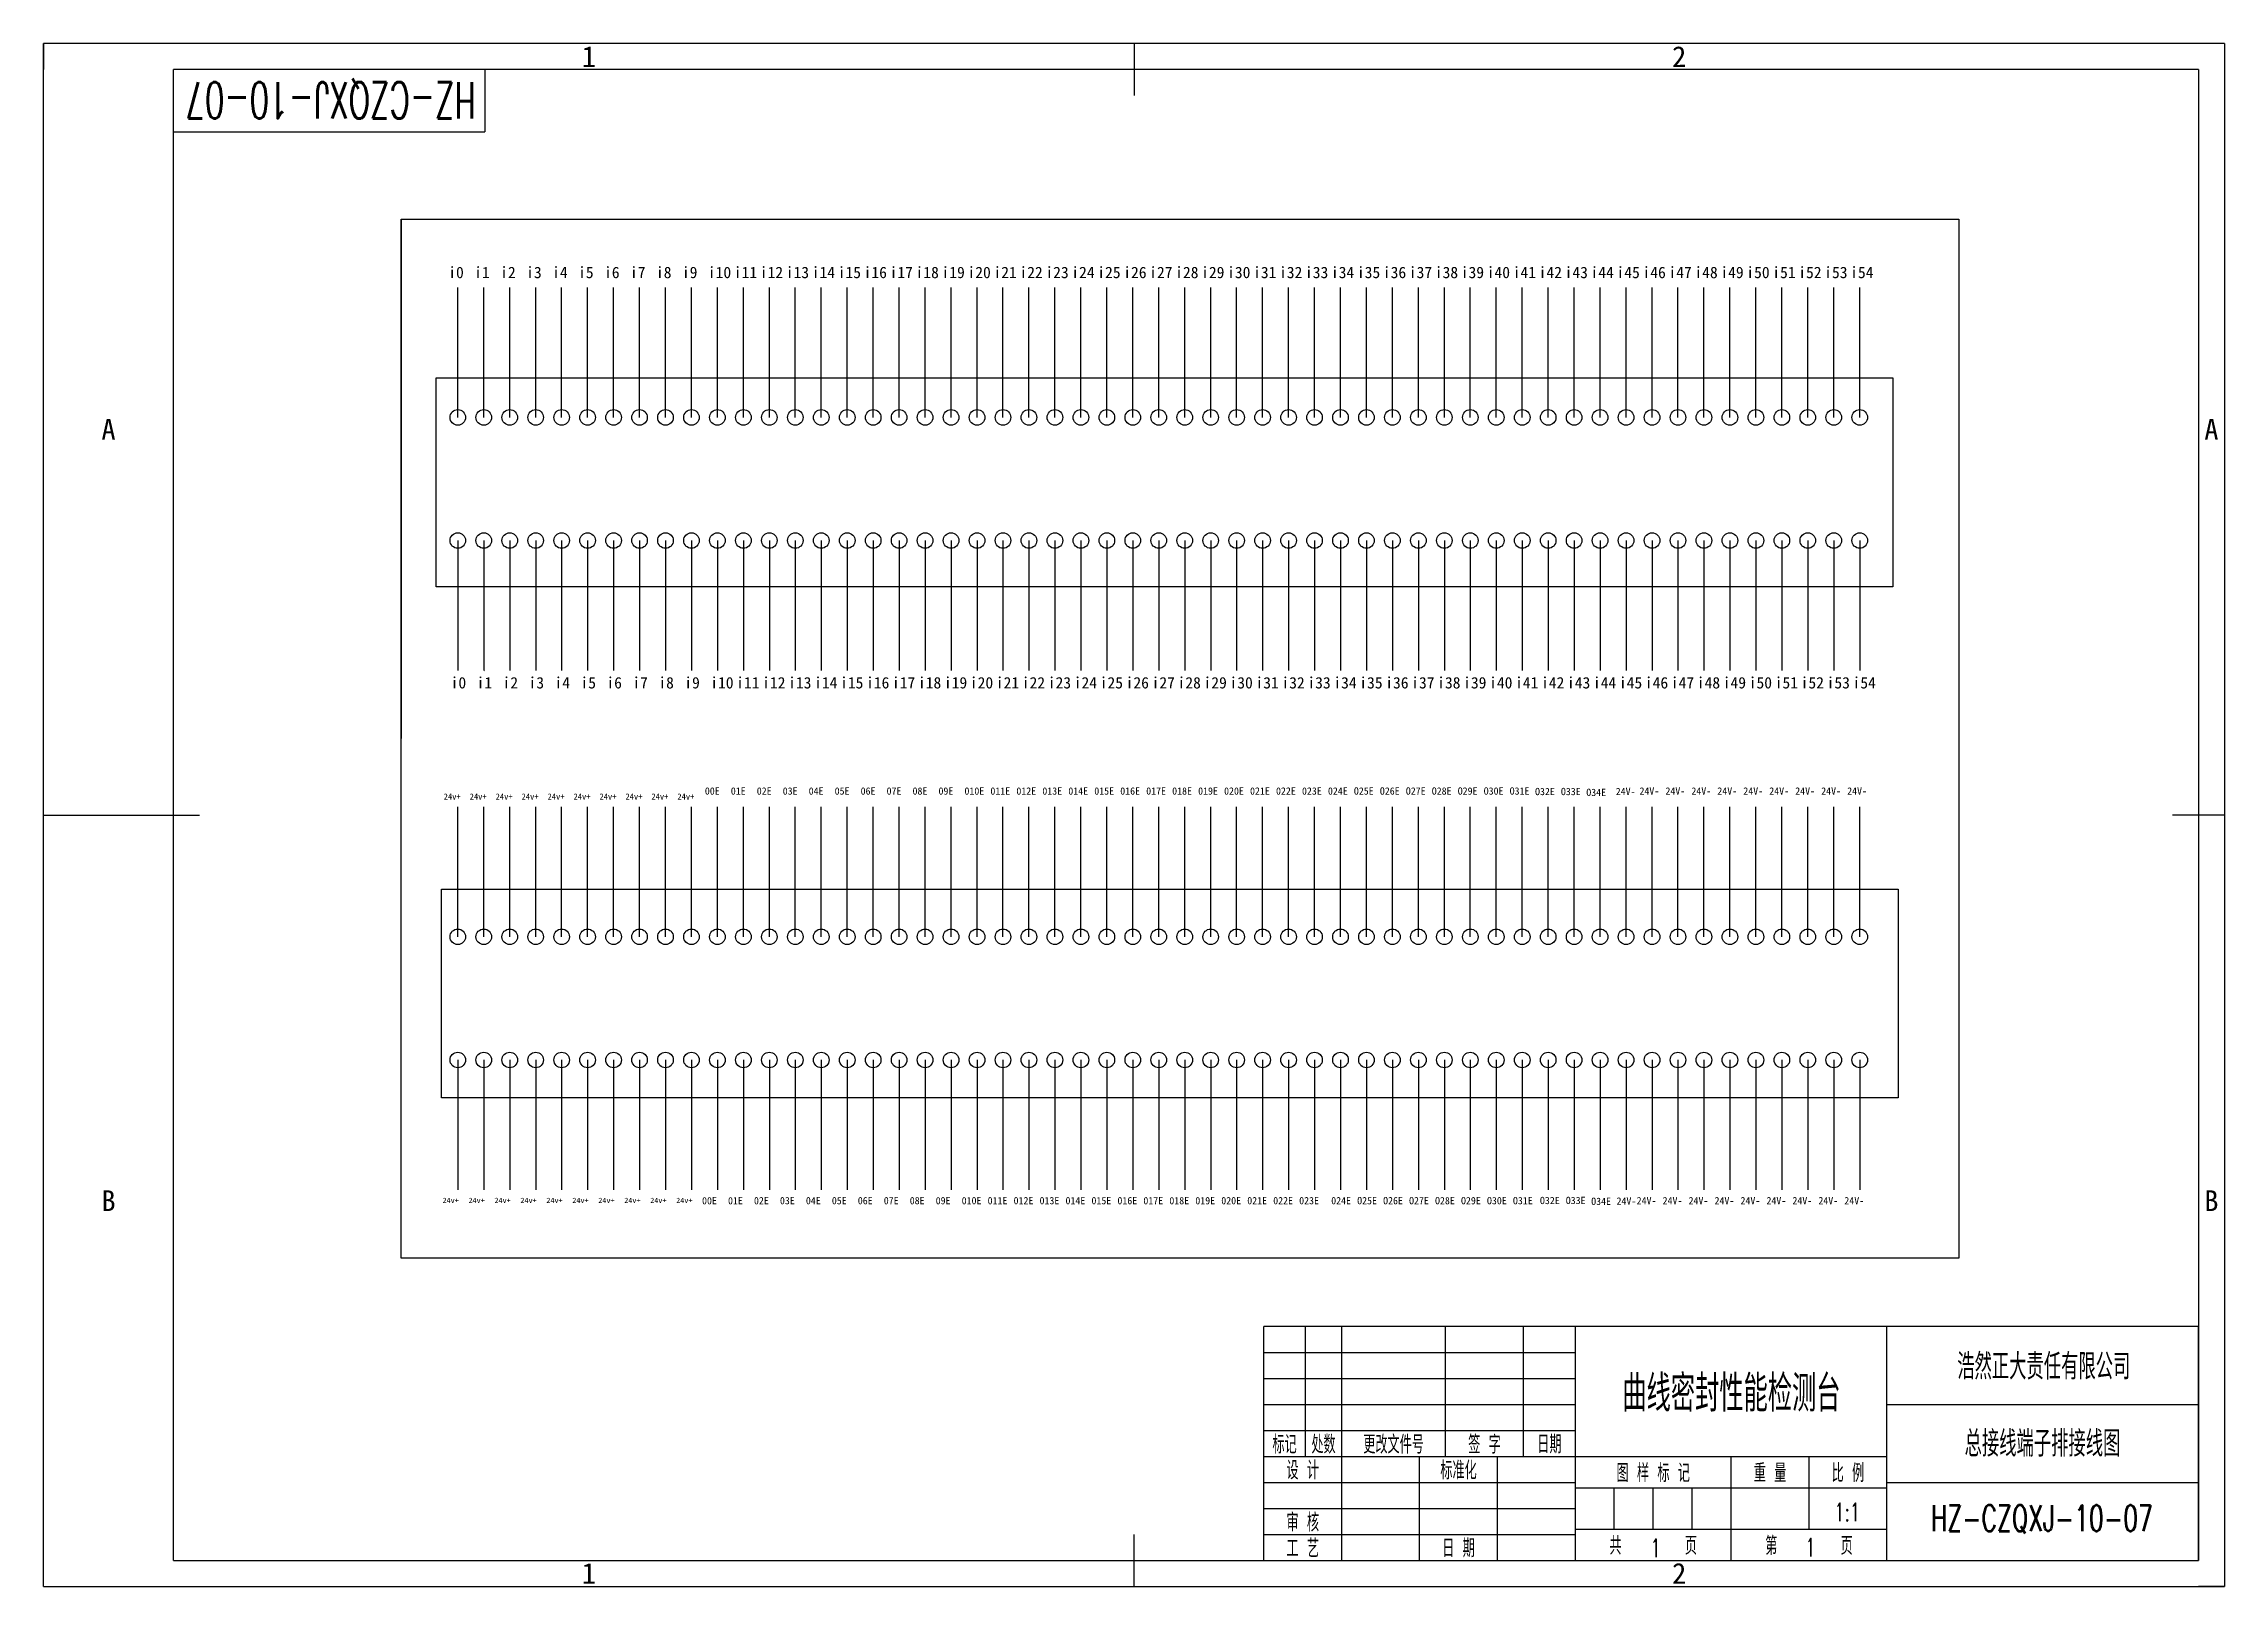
# Model space of a CAD drawing. Header units: millimetres. Extents: x -25 to 395, y -5 to 292.
import ezdxf
from ezdxf.enums import TextEntityAlignment as Align

# ---------------------------------------------------------------- set-up
doc = ezdxf.new("R2010")
doc.units = ezdxf.units.MM
doc.header["$LTSCALE"] = 10
for name, color, linetype in [('1轮廓实线层', 7, 'Continuous'), ('2细线层', 4, 'Continuous'), ('6文字层', 3, 'Continuous'), ('图框层', 7, 'Continuous')]:
    doc.layers.add(name, color=color, linetype=linetype)
doc.styles.add('PC_TEXTSTYLE', font='romans.shx', dxfattribs={"width": 0.8, "bigfont": 'hzfs.shx'})

# ---------------------------------------------------------------- blocks, each defined once
blk = doc.blocks.new('PC_TITLE_BLOCK')
at = {"layer": '1轮廓实线层'}
for p, q in [((0, 45), (-180, 45)), ((-180, 0), (-180, 45)), ((-172, 20), (-172, 45)), ((-165, 20), (-165, 45)), ((-145, 20), (-145, 45)), ((-130, 20), (-130, 45)), ((-120, 0), (-120, 45)), ((-60, 30), (0, 30)), ((-180, 20), (-60, 20)), ((-165, 0), (-165, 20)), ((-150, 0), (-150, 20)), ((-135, 0), (-135, 20)), ((-60, 15), (0, 15)), ((-180, 0), (0, 0))]:
    blk.add_line(p, q, dxfattribs=at)
at = {"layer": '1轮廓实线层', "color": 7}
for p, q in [((-60, 0), (-60, 45)), ((-180, 25), (-120, 25))]:
    blk.add_line(p, q, dxfattribs=at)
at = {"layer": '2细线层'}
for p, q in [((-180, 40), (-120, 40)), ((-180, 35), (-120, 35)), ((-180, 30), (-120, 30)), ((-90, 0), (-90, 20)), ((-75, 6), (-75, 20)), ((-180, 15), (-120, 15)), ((-120, 14), (-60, 14)), ((-112.5, 6), (-112.5, 14)), ((-105, 6), (-105, 14)), ((-97.5, 6), (-97.5, 14)), ((-180, 10), (-120, 10)), ((-180, 5), (-120, 5)), ((-120, 6), (-60, 6))]:
    blk.add_line(p, q, dxfattribs=at)
at = {"layer": '图框层'}
blk.add_line((0, 0), (0, 45), dxfattribs=at)
at = {"layer": '6文字层', "style": 'PC_TEXTSTYLE', "width": 0.667}
for s, p in [('标记', (-176, 22.5)), ('处数', (-168.5, 22.5)), (' 更改文件号 ', (-155, 22.5)), (' 签 字 ', (-137.5, 22.5)), (' 日期 ', (-125, 22.5)), (' 设 计 ', (-172.5, 17.51)), (' 标准化 ', (-142.5, 17.51)), (' 图 样 标 记 ', (-105, 17)), (' 重 量 ', (-82.5, 17)), (' 比 例 ', (-67.5, 17)), (' 审 核 ', (-172.5, 7.5)), (' 工 艺 ', (-172.5, 2.5)), (' 日 期 ', (-142.5, 2.5)), ('共       页', (-105, 3)), ('第       页', (-75, 3))]:
    blk.add_text(s, height=3.5, dxfattribs=at).set_placement(p, align=Align.MIDDLE)
at = {"layer": '6文字层', "style": 'PC_TEXTSTYLE', "flags": 8}
for tag, height, width, p, p2 in [('企业名称', 5, 1.98445, (-54.29, 34.82), (-5.27, 34.82)), ('产品名称或材料标记', 7, 0.600652, (-113.46, 28.64), (-66.42, 28.64)), ('图样名称', 5, 2.004495, (-54.79, 19.98), (-5.27, 19.98)), ('标准化', 3.5, 1.023147, (-133.83, 15.37), (-120.75, 15.37)), ('审核', 3.5, 1.579393, (-163.99, 5.37), (-150.63, 5.37)), ('重量', 3.5, 1.408247, (-88.46, 7.54), (-76.55, 7.54)), ('比例', 3.5, 1.385287, (-73.35, 7.54), (-61.93, 7.54)), ('图样代号', 5, 2.006536, (-54.79, 5.63), (-5.52, 5.63)), ('工艺', 3.5, 1.621807, (-164.21, 0.37), (-150.89, 0.37)), ('共几页', 3.5, 0.557144, (-108.07, 0.63), (-101.05, 0.63)), ('日期', 3.5, 1.560088, (-133.83, 0.37), (-120.75, 0.37))]:
    blk.add_attdef(tag, text='', height=height, dxfattribs=dict(at, width=width)).set_placement(p, p2, align=Align.FIT)
at = {"layer": '6文字层', "style": 'PC_TEXTSTYLE', "width": 4.379073, "flags": 8}
blk.add_attdef('设计', text='', height=3.5, rotation=358.4644, dxfattribs=at).set_placement((-164.23, 15.37), (-150.37, 15), align=Align.FIT)
at = {"layer": '6文字层', "color": 3, "style": 'PC_TEXTSTYLE', "width": 0.56476, "flags": 8}
blk.add_attdef('第几页', text='', height=3.5, dxfattribs=at).set_placement((-78.29, 0.75), (-71.16, 0.75), align=Align.FIT)
at = {"layer": '6文字层', "ltscale": 10, "style": 'PC_TEXTSTYLE', "flags": 1}
blk.add_attdef('图纸张数', (-58.68, -0.49), '', height=2.5, dxfattribs=at)
blk = doc.blocks.new('PC_TYDH_BLOCK')
at = {"layer": '2细线层', "linetype": 'Continuous'}
for p in [(60, 0), (0, -12)]:
    blk.add_line(p, (60, -12), dxfattribs=at)
at = {"layer": '6文字层', "style": 'PC_TEXTSTYLE', "width": 1.815486}
blk.add_attdef('图样代号', text='', height=7, rotation=180, dxfattribs=at).set_placement((58.24, -2.4), (2.35, -2.4), align=Align.FIT)

msp = doc.modelspace()

# ---------------------------------------------------------------- linework, layer by layer
at = {"layer": '1轮廓实线层'}
for p, q in [((185, 292), (185, 282)), ((0, 0), (0, 287)), ((390, 287), (0, 287)), ((390, 287), (390, 0)), ((43.86, 258.2), (43.86, 158.2)), ((43.86, 58.2), (43.86, 258.2)), ((43.86, 258.2), (43.86, 208.2)), ((43.86, 258.2), (343.86, 258.2)), ((343.86, 258.2), (343.86, 58.2)), ((54.77, 220.05), (54.77, 245.05)), ((59.77, 220.05), (59.77, 245.05)), ((64.77, 220.05), (64.77, 245.05)), ((69.77, 220.05), (69.77, 245.05)), ((74.77, 220.05), (74.77, 245.05)), ((79.77, 220.05), (79.77, 245.05)), ((84.77, 220.05), (84.77, 245.05)), ((89.77, 220.05), (89.77, 245.05)), ((94.77, 220.05), (94.77, 245.05)), ((99.77, 220.05), (99.77, 245.05)), ((104.77, 220.05), (104.77, 245.05)), ((109.77, 220.05), (109.77, 245.05)), ((114.77, 220.05), (114.77, 245.05)), ((119.77, 220.05), (119.77, 245.05)), ((124.77, 220.05), (124.77, 245.05)), ((129.77, 220.05), (129.77, 245.05)), ((134.77, 220.05), (134.77, 245.05)), ((139.77, 220.05), (139.77, 245.05)), ((144.77, 220.05), (144.77, 245.05)), ((149.77, 220.05), (149.77, 245.05)), ((154.77, 220.05), (154.77, 245.05)), ((159.77, 220.05), (159.77, 245.05)), ((164.77, 220.05), (164.77, 245.05)), ((169.77, 220.05), (169.77, 245.05)), ((174.77, 220.05), (174.77, 245.05)), ((179.77, 220.05), (179.77, 245.05)), ((184.77, 220.05), (184.77, 245.05)), ((189.77, 220.05), (189.77, 245.05)), ((194.77, 220.05), (194.77, 245.05)), ((199.77, 220.05), (199.77, 245.05)), ((204.77, 220.05), (204.77, 245.05)), ((209.77, 220.05), (209.77, 245.05)), ((214.77, 220.05), (214.77, 245.05)), ((219.77, 220.05), (219.77, 245.05)), ((224.77, 220.05), (224.77, 245.05)), ((229.77, 220.05), (229.77, 245.05)), ((234.77, 220.05), (234.77, 245.05)), ((239.77, 220.05), (239.77, 245.05)), ((244.77, 220.05), (244.77, 245.05)), ((249.77, 220.05), (249.77, 245.05)), ((254.77, 220.05), (254.77, 245.05)), ((259.77, 220.05), (259.77, 245.05)), ((264.77, 220.05), (264.77, 245.05)), ((269.77, 220.05), (269.77, 245.05)), ((274.77, 220.05), (274.77, 245.05)), ((279.77, 220.05), (279.77, 245.05)), ((284.77, 220.05), (284.77, 245.05)), ((289.77, 220.05), (289.77, 245.05)), ((294.77, 220.05), (294.77, 245.05)), ((299.77, 220.05), (299.77, 245.05)), ((304.77, 220.05), (304.77, 245.05)), ((309.77, 220.05), (309.77, 245.05)), ((314.77, 220.05), (314.77, 245.05)), ((319.77, 220.05), (319.77, 245.05)), ((324.77, 220.05), (324.77, 245.05)), ((343.86, 208.2), (343.86, 108.2)), ((54.77, 196.34), (54.77, 171.34)), ((59.77, 196.34), (59.77, 171.34)), ((64.77, 196.34), (64.77, 171.34)), ((69.77, 196.34), (69.77, 171.34)), ((74.77, 196.34), (74.77, 171.34)), ((79.77, 196.34), (79.77, 171.34)), ((84.77, 196.34), (84.77, 171.34)), ((89.77, 196.34), (89.77, 171.34)), ((94.77, 196.34), (94.77, 171.34)), ((99.77, 196.34), (99.77, 171.34)), ((104.77, 196.34), (104.77, 171.34)), ((109.77, 196.34), (109.77, 171.34)), ((114.77, 196.34), (114.77, 171.34)), ((119.77, 196.34), (119.77, 171.34)), ((124.77, 196.34), (124.77, 171.34)), ((129.77, 196.34), (129.77, 171.34)), ((134.77, 196.34), (134.77, 171.34)), ((139.77, 196.34), (139.77, 171.34)), ((144.77, 196.34), (144.77, 171.34)), ((149.77, 196.34), (149.77, 171.34)), ((154.77, 196.34), (154.77, 171.34)), ((159.77, 196.34), (159.77, 171.34)), ((164.77, 196.34), (164.77, 171.34)), ((169.77, 196.34), (169.77, 171.34)), ((174.77, 196.34), (174.77, 171.34)), ((179.77, 196.34), (179.77, 171.34)), ((184.77, 196.34), (184.77, 171.34)), ((189.77, 196.34), (189.77, 171.34)), ((194.77, 196.34), (194.77, 171.34)), ((199.77, 196.34), (199.77, 171.34)), ((204.77, 196.34), (204.77, 171.34)), ((209.77, 196.34), (209.77, 171.34)), ((214.77, 196.34), (214.77, 171.34)), ((219.77, 196.34), (219.77, 171.34)), ((224.77, 196.34), (224.77, 171.34)), ((229.77, 196.34), (229.77, 171.34)), ((234.77, 196.34), (234.77, 171.34)), ((239.77, 196.34), (239.77, 171.34)), ((244.77, 196.34), (244.77, 171.34)), ((249.77, 196.34), (249.77, 171.34)), ((254.77, 196.34), (254.77, 171.34)), ((259.77, 196.34), (259.77, 171.34)), ((264.77, 196.34), (264.77, 171.34)), ((269.77, 196.34), (269.77, 171.34)), ((274.77, 196.34), (274.77, 171.34)), ((279.77, 196.34), (279.77, 171.34)), ((284.77, 196.34), (284.77, 171.34)), ((289.77, 196.34), (289.77, 171.34)), ((294.77, 196.34), (294.77, 171.34)), ((299.77, 196.34), (299.77, 171.34)), ((304.77, 196.34), (304.77, 171.34)), ((309.77, 196.34), (309.77, 171.34)), ((314.77, 196.34), (314.77, 171.34)), ((319.77, 196.34), (319.77, 171.34)), ((324.77, 196.34), (324.77, 171.34)), ((-25, 143.5), (5, 143.5)), ((54.77, 120.05), (54.77, 145.05)), ((59.77, 120.05), (59.77, 145.05)), ((64.77, 120.05), (64.77, 145.05)), ((69.77, 120.05), (69.77, 145.05)), ((74.77, 120.05), (74.77, 145.05)), ((79.77, 120.05), (79.77, 145.05)), ((84.77, 120.05), (84.77, 145.05)), ((89.77, 120.05), (89.77, 145.05)), ((94.77, 120.05), (94.77, 145.05)), ((99.77, 120.05), (99.77, 145.05)), ((104.77, 120.05), (104.77, 145.05)), ((109.77, 120.05), (109.77, 145.05)), ((114.77, 120.05), (114.77, 145.05)), ((119.77, 120.05), (119.77, 145.05)), ((124.77, 120.05), (124.77, 145.05)), ((129.77, 120.05), (129.77, 145.05)), ((134.77, 120.05), (134.77, 145.05)), ((139.77, 120.05), (139.77, 145.05)), ((144.77, 120.05), (144.77, 145.05)), ((149.77, 120.05), (149.77, 145.05)), ((154.77, 120.05), (154.77, 145.05)), ((159.77, 120.05), (159.77, 145.05)), ((164.77, 120.05), (164.77, 145.05)), ((169.77, 120.05), (169.77, 145.05)), ((174.77, 120.05), (174.77, 145.05)), ((179.77, 120.05), (179.77, 145.05)), ((184.77, 120.05), (184.77, 145.05)), ((189.77, 120.05), (189.77, 145.05)), ((194.77, 120.05), (194.77, 145.05)), ((199.77, 120.05), (199.77, 145.05)), ((204.77, 120.05), (204.77, 145.05)), ((209.77, 120.05), (209.77, 145.05)), ((214.77, 120.05), (214.77, 145.05)), ((219.77, 120.05), (219.77, 145.05)), ((224.77, 120.05), (224.77, 145.05)), ((229.77, 120.05), (229.77, 145.05)), ((234.77, 120.05), (234.77, 145.05)), ((239.77, 120.05), (239.77, 145.05)), ((244.77, 120.05), (244.77, 145.05)), ((249.77, 120.05), (249.77, 145.05)), ((254.77, 120.05), (254.77, 145.05)), ((259.77, 120.05), (259.77, 145.05)), ((264.77, 120.05), (264.77, 145.05)), ((269.77, 120.05), (269.77, 145.05)), ((274.77, 120.05), (274.77, 145.05)), ((279.77, 120.05), (279.77, 145.05)), ((284.77, 120.05), (284.77, 145.05)), ((289.77, 120.05), (289.77, 145.05)), ((294.77, 120.05), (294.77, 145.05)), ((299.77, 120.05), (299.77, 145.05)), ((304.77, 120.05), (304.77, 145.05)), ((309.77, 120.05), (309.77, 145.05)), ((314.77, 120.05), (314.77, 145.05)), ((319.77, 120.05), (319.77, 145.05)), ((324.77, 120.05), (324.77, 145.05)), ((395, 143.5), (385, 143.5)), ((54.77, 96.34), (54.77, 71.34)), ((59.77, 96.34), (59.77, 71.34)), ((64.77, 96.34), (64.77, 71.34)), ((69.77, 96.34), (69.77, 71.34)), ((74.77, 96.34), (74.77, 71.34)), ((79.77, 96.34), (79.77, 71.34)), ((84.77, 96.34), (84.77, 71.34)), ((89.77, 96.34), (89.77, 71.34)), ((94.77, 96.34), (94.77, 71.34)), ((99.77, 96.34), (99.77, 71.34)), ((104.77, 96.34), (104.77, 71.34)), ((109.77, 96.34), (109.77, 71.34)), ((114.77, 96.34), (114.77, 71.34)), ((119.77, 96.34), (119.77, 71.34)), ((124.77, 96.34), (124.77, 71.34)), ((129.77, 96.34), (129.77, 71.34)), ((134.77, 96.34), (134.77, 71.34)), ((139.77, 96.34), (139.77, 71.34)), ((144.77, 96.34), (144.77, 71.34)), ((149.77, 96.34), (149.77, 71.34)), ((154.77, 96.34), (154.77, 71.34)), ((159.77, 96.34), (159.77, 71.34)), ((164.77, 96.34), (164.77, 71.34)), ((169.77, 96.34), (169.77, 71.34)), ((174.77, 96.34), (174.77, 71.34)), ((179.77, 96.34), (179.77, 71.34)), ((184.77, 96.34), (184.77, 71.34)), ((189.77, 96.34), (189.77, 71.34)), ((194.77, 96.34), (194.77, 71.34)), ((199.77, 96.34), (199.77, 71.34)), ((204.77, 96.34), (204.77, 71.34)), ((209.77, 96.34), (209.77, 71.34)), ((214.77, 96.34), (214.77, 71.34)), ((219.77, 96.34), (219.77, 71.34)), ((224.77, 96.34), (224.77, 71.34)), ((229.77, 96.34), (229.77, 71.34)), ((234.77, 96.34), (234.77, 71.34)), ((239.77, 96.34), (239.77, 71.34)), ((244.77, 96.34), (244.77, 71.34)), ((249.77, 96.34), (249.77, 71.34)), ((254.77, 96.34), (254.77, 71.34)), ((259.77, 96.34), (259.77, 71.34)), ((264.77, 96.34), (264.77, 71.34)), ((269.77, 96.34), (269.77, 71.34)), ((274.77, 96.34), (274.77, 71.34)), ((279.77, 96.34), (279.77, 71.34)), ((284.77, 96.34), (284.77, 71.34)), ((289.77, 96.34), (289.77, 71.34)), ((294.77, 96.34), (294.77, 71.34)), ((299.77, 96.34), (299.77, 71.34)), ((304.77, 96.34), (304.77, 71.34)), ((309.77, 96.34), (309.77, 71.34)), ((314.77, 96.34), (314.77, 71.34)), ((319.77, 96.34), (319.77, 71.34)), ((324.77, 96.34), (324.77, 71.34)), ((343.86, 58.2), (43.86, 58.2)), ((185, -5), (185, 5)), ((0, 0), (390, 0))]:
    msp.add_line(p, q, dxfattribs=at)
for points in [[(50.59, 227.64), (331.15, 227.64), (331.15, 187.45), (50.59, 187.45)], [(51.64, 129.22), (332.19, 129.22), (332.19, 89.04), (51.64, 89.04)]]:
    msp.add_lwpolyline(points, close=True, dxfattribs=at)
for centre in [(54.77, 220.05), (59.77, 220.05), (64.77, 220.05), (69.77, 220.05), (74.77, 220.05), (79.77, 220.05), (84.77, 220.05), (89.77, 220.05), (94.77, 220.05), (99.77, 220.05), (104.77, 220.05), (109.77, 220.05), (114.77, 220.05), (119.77, 220.05), (124.77, 220.05), (129.77, 220.05), (134.77, 220.05), (139.77, 220.05), (144.77, 220.05), (149.77, 220.05), (154.77, 220.05), (159.77, 220.05), (164.77, 220.05), (169.77, 220.05), (174.77, 220.05), (179.77, 220.05), (184.77, 220.05), (189.77, 220.05), (194.77, 220.05), (199.77, 220.05), (204.77, 220.05), (209.77, 220.05), (214.77, 220.05), (219.77, 220.05), (224.77, 220.05), (229.77, 220.05), (234.77, 220.05), (239.77, 220.05), (244.77, 220.05), (249.77, 220.05), (254.77, 220.05), (259.77, 220.05), (264.77, 220.05), (269.77, 220.05), (274.77, 220.05), (279.77, 220.05), (284.77, 220.05), (289.77, 220.05), (294.77, 220.05), (299.77, 220.05), (304.77, 220.05), (309.77, 220.05), (314.77, 220.05), (319.77, 220.05), (324.77, 220.05), (54.77, 196.34), (59.77, 196.34), (64.77, 196.34), (69.77, 196.34), (74.77, 196.34), (79.77, 196.34), (84.77, 196.34), (89.77, 196.34), (94.77, 196.34), (99.77, 196.34), (104.77, 196.34), (109.77, 196.34), (114.77, 196.34), (119.77, 196.34), (124.77, 196.34), (129.77, 196.34), (134.77, 196.34), (139.77, 196.34), (144.77, 196.34), (149.77, 196.34), (154.77, 196.34), (159.77, 196.34), (164.77, 196.34), (169.77, 196.34), (174.77, 196.34), (179.77, 196.34), (184.77, 196.34), (189.77, 196.34), (194.77, 196.34), (199.77, 196.34), (204.77, 196.34), (209.77, 196.34), (214.77, 196.34), (219.77, 196.34), (224.77, 196.34), (229.77, 196.34), (234.77, 196.34), (239.77, 196.34), (244.77, 196.34), (249.77, 196.34), (254.77, 196.34), (259.77, 196.34), (264.77, 196.34), (269.77, 196.34), (274.77, 196.34), (279.77, 196.34), (284.77, 196.34), (289.77, 196.34), (294.77, 196.34), (299.77, 196.34), (304.77, 196.34), (309.77, 196.34), (314.77, 196.34), (319.77, 196.34), (324.77, 196.34), (54.77, 120.05), (59.77, 120.05), (64.77, 120.05), (69.77, 120.05), (74.77, 120.05), (79.77, 120.05), (84.77, 120.05), (89.77, 120.05), (94.77, 120.05), (99.77, 120.05), (104.77, 120.05), (109.77, 120.05), (114.77, 120.05), (119.77, 120.05), (124.77, 120.05), (129.77, 120.05), (134.77, 120.05), (139.77, 120.05), (144.77, 120.05), (149.77, 120.05), (154.77, 120.05), (159.77, 120.05), (164.77, 120.05), (169.77, 120.05), (174.77, 120.05), (179.77, 120.05), (184.77, 120.05), (189.77, 120.05), (194.77, 120.05), (199.77, 120.05), (204.77, 120.05), (209.77, 120.05), (214.77, 120.05), (219.77, 120.05), (224.77, 120.05), (229.77, 120.05), (234.77, 120.05), (239.77, 120.05), (244.77, 120.05), (249.77, 120.05), (254.77, 120.05), (259.77, 120.05), (264.77, 120.05), (269.77, 120.05), (274.77, 120.05), (279.77, 120.05), (284.77, 120.05), (289.77, 120.05), (294.77, 120.05), (299.77, 120.05), (304.77, 120.05), (309.77, 120.05), (314.77, 120.05), (319.77, 120.05), (324.77, 120.05), (54.77, 96.34), (59.77, 96.34), (64.77, 96.34), (69.77, 96.34), (74.77, 96.34), (79.77, 96.34), (84.77, 96.34), (89.77, 96.34), (94.77, 96.34), (99.77, 96.34), (104.77, 96.34), (109.77, 96.34), (114.77, 96.34), (119.77, 96.34), (124.77, 96.34), (129.77, 96.34), (134.77, 96.34), (139.77, 96.34), (144.77, 96.34), (149.77, 96.34), (154.77, 96.34), (159.77, 96.34), (164.77, 96.34), (169.77, 96.34), (174.77, 96.34), (179.77, 96.34), (184.77, 96.34), (189.77, 96.34), (194.77, 96.34), (199.77, 96.34), (204.77, 96.34), (209.77, 96.34), (214.77, 96.34), (219.77, 96.34), (224.77, 96.34), (229.77, 96.34), (234.77, 96.34), (239.77, 96.34), (244.77, 96.34), (249.77, 96.34), (254.77, 96.34), (259.77, 96.34), (264.77, 96.34), (269.77, 96.34), (274.77, 96.34), (279.77, 96.34), (284.77, 96.34), (289.77, 96.34), (294.77, 96.34), (299.77, 96.34), (304.77, 96.34), (309.77, 96.34), (314.77, 96.34), (319.77, 96.34), (324.77, 96.34)]:
    msp.add_circle(centre, 1.5, dxfattribs=at)
at = {"layer": '2细线层'}
for p, q in [((-25, -5), (-25, 292)), ((395, 292), (-25, 292)), ((-25, 292), (-25, 287)), ((185, 292), (185, 287)), ((395, 292), (395, -5)), ((-25, 143.5), (0, 143.5)), ((395, 143.5), (390, 143.5)), ((-25, -5), (-25, 0)), ((185, -5), (185, 0)), ((-25, -5), (395, -5)), ((-25, -5), (0, -5)), ((395, -5), (390, -5))]:
    msp.add_line(p, q, dxfattribs=at)

# ---------------------------------------------------------------- block references
at = {"layer": '图框层'}
ref = msp.add_blockref('PC_TYDH_BLOCK', (0, 287), dxfattribs=at)
ref.add_attrib('图样代号', 'HZ-CZQXJ-10-07', dxfattribs={"layer": '6文字层', "height": 7, "rotation": 180, "style": 'PC_TEXTSTYLE', "width": 0.566488}).set_placement((58.24, 284.6), (2.35, 284.6), align=Align.FIT)
ref = msp.add_blockref('PC_TITLE_BLOCK', (390, 0), dxfattribs=at)
ref.add_attrib('产品名称或材料标记', '曲线密封性能检测台', dxfattribs={"layer": '6文字层', "height": 7, "style": 'PC_TEXTSTYLE', "width": 0.667}).set_placement((300.06, 28.64), align=Align.CENTER)
ref.add_attrib('共几页', '1', dxfattribs={"layer": '6文字层', "height": 3.5, "style": 'PC_TEXTSTYLE', "width": 0.667}).set_placement((285.44, 0.63), align=Align.CENTER)
ref.add_attrib('图样名称', '总接线端子排接线图', dxfattribs={"layer": '6文字层', "height": 5, "style": 'PC_TEXTSTYLE', "width": 0.667}).set_placement((359.97, 19.98), align=Align.CENTER)
ref.add_attrib('企业名称', '浩然正大责任有限公司', dxfattribs={"layer": '6文字层', "height": 5, "style": 'PC_TEXTSTYLE', "width": 0.667}).set_placement((360.22, 34.82), align=Align.CENTER)
ref.add_attrib('图样代号', 'HZ-CZQXJ-10-07', dxfattribs={"layer": '6文字层', "height": 5, "style": 'PC_TEXTSTYLE', "width": 0.667}).set_placement((359.85, 5.63), align=Align.CENTER)
ref.add_attrib('比例', '1:1', dxfattribs={"layer": '6文字层', "height": 3.5, "style": 'PC_TEXTSTYLE', "width": 0.667}).set_placement((322.36, 7.54), align=Align.CENTER)
ref.add_attrib('第几页', '1', dxfattribs={"layer": '6文字层', "color": 3, "height": 3.5, "style": 'PC_TEXTSTYLE', "width": 0.667}).set_placement((315.28, 0.75), align=Align.CENTER)

# ---------------------------------------------------------------- texts
at = {"layer": '1轮廓实线层', "attachment_point": 1}
for s, insert, char_height, width in [('i0', (52.93, 249.05), 2.2, 23.829), ('i1', (57.93, 249.05), 2.2, 23.829), ('i2', (62.93, 249.05), 2.2, 23.829), ('i3', (67.93, 249.05), 2.2, 23.829), ('i4', (72.93, 249.05), 2.2, 23.829), ('i5', (77.93, 249.05), 2.2, 23.829), ('i6', (82.93, 249.05), 2.2, 23.829), ('i7', (87.93, 249.05), 2.2, 23.829), ('i8', (92.93, 249.05), 2.2, 23.829), ('i9', (97.93, 249.05), 2.2, 23.829), ('i10', (102.93, 249.05), 2.2, 23.829), ('i11', (107.93, 249.05), 2.2, 23.829), ('i12', (112.93, 249.05), 2.2, 23.829), ('i13', (117.93, 249.05), 2.2, 23.829), ('i14', (122.93, 249.05), 2.2, 23.829), ('i15', (127.93, 249.05), 2.2, 23.829), ('i16', (132.93, 249.05), 2.2, 23.829), ('i17', (137.93, 249.05), 2.2, 23.829), ('i18', (142.93, 249.05), 2.2, 23.829), ('i19', (147.93, 249.05), 2.2, 23.829), ('i20', (152.93, 249.05), 2.2, 23.829), ('i21', (157.93, 249.05), 2.2, 23.829), ('i22', (162.93, 249.05), 2.2, 23.829), ('i23', (167.93, 249.05), 2.2, 23.829), ('i24', (172.93, 249.05), 2.2, 23.829), ('i25', (177.93, 249.05), 2.2, 23.829), ('i26', (182.93, 249.05), 2.2, 23.829), ('i27', (187.93, 249.05), 2.2, 23.829), ('i28', (192.93, 249.05), 2.2, 23.829), ('i29', (197.93, 249.05), 2.2, 23.829), ('i30', (202.93, 249.05), 2.2, 23.829), ('i31', (207.93, 249.05), 2.2, 23.829), ('i32', (212.93, 249.05), 2.2, 23.829), ('i33', (217.93, 249.05), 2.2, 23.829), ('i34', (222.93, 249.05), 2.2, 23.829), ('i35', (227.93, 249.05), 2.2, 23.829), ('i36', (232.93, 249.05), 2.2, 23.829), ('i37', (237.93, 249.05), 2.2, 23.829), ('i38', (242.93, 249.05), 2.2, 23.829), ('i39', (247.93, 249.05), 2.2, 23.829), ('i40', (252.93, 249.05), 2.2, 23.829), ('i41', (257.93, 249.05), 2.2, 23.829), ('i42', (262.93, 249.05), 2.2, 23.829), ('i43', (267.93, 249.05), 2.2, 23.829), ('i44', (272.93, 249.05), 2.2, 23.829), ('i45', (277.93, 249.05), 2.2, 23.829), ('i46', (282.93, 249.05), 2.2, 23.829), ('i47', (287.93, 249.05), 2.2, 23.829), ('i48', (292.93, 249.05), 2.2, 23.829), ('i49', (297.93, 249.05), 2.2, 23.829), ('i50', (302.93, 249.05), 2.2, 23.829), ('i51', (307.93, 249.05), 2.2, 23.829), ('i52', (312.93, 249.05), 2.2, 23.829), ('i53', (317.93, 249.05), 2.2, 23.829), ('i54', (322.93, 249.05), 2.2, 23.829), ('i0', (53.39, 170.06), 2.2, 23.829), ('i1', (58.39, 170.06), 2.2, 23.829), ('i1', (59.77, 171.34), 0.2, 12.0815), ('i2', (63.39, 170.06), 2.2, 23.829), ('i3', (68.39, 170.06), 2.2, 23.829), ('i4', (73.39, 170.06), 2.2, 23.829), ('i5', (78.39, 170.06), 2.2, 23.829), ('i6', (83.39, 170.06), 2.2, 23.829), ('i7', (88.39, 170.06), 2.2, 23.829), ('i8', (93.39, 170.06), 2.2, 23.829), ('i9', (98.39, 170.06), 2.2, 23.829), ('i10', (103.39, 170.06), 2.2, 23.829), ('i11', (108.39, 170.06), 2.2, 23.829), ('i12', (113.39, 170.06), 2.2, 23.829), ('i13', (118.39, 170.06), 2.2, 23.829), ('i14', (123.39, 170.06), 2.2, 23.829), ('i15', (128.39, 170.06), 2.2, 23.829), ('i16', (133.39, 170.06), 2.2, 23.829), ('i17', (138.39, 170.06), 2.2, 23.829), ('i18', (143.39, 170.06), 2.2, 23.829), ('i19', (148.39, 170.06), 2.2, 23.829), ('i20', (153.39, 170.06), 2.2, 23.829), ('i21', (158.39, 170.06), 2.2, 23.829), ('i22', (163.39, 170.06), 2.2, 23.829), ('i23', (168.39, 170.06), 2.2, 23.829), ('i24', (173.39, 170.06), 2.2, 23.829), ('i25', (178.39, 170.06), 2.2, 23.829), ('i26', (183.39, 170.06), 2.2, 23.829), ('i27', (188.39, 170.06), 2.2, 23.829), ('i28', (193.39, 170.06), 2.2, 23.829), ('i29', (198.39, 170.06), 2.2, 23.829), ('i30', (203.39, 170.06), 2.2, 23.829), ('i31', (208.39, 170.06), 2.2, 23.829), ('i32', (213.39, 170.06), 2.2, 23.829), ('i33', (218.39, 170.06), 2.2, 23.829), ('i34', (223.39, 170.06), 2.2, 23.829), ('i35', (228.39, 170.06), 2.2, 23.829), ('i36', (233.39, 170.06), 2.2, 23.829), ('i37', (238.39, 170.06), 2.2, 23.829), ('i38', (243.39, 170.06), 2.2, 23.829), ('i39', (248.39, 170.06), 2.2, 23.829), ('i40', (253.39, 170.06), 2.2, 23.829), ('i41', (258.39, 170.06), 2.2, 23.829), ('i42', (263.39, 170.06), 2.2, 23.829), ('i43', (268.39, 170.06), 2.2, 23.829), ('i44', (273.39, 170.06), 2.2, 23.829), ('i45', (278.39, 170.06), 2.2, 23.829), ('i46', (283.39, 170.06), 2.2, 23.829), ('i47', (288.39, 170.06), 2.2, 23.829), ('i48', (293.39, 170.06), 2.2, 23.829), ('i49', (298.39, 170.06), 2.2, 23.829), ('i50', (303.39, 170.06), 2.2, 23.829), ('i51', (308.39, 170.06), 2.2, 23.829), ('i52', (313.39, 170.06), 2.2, 23.829), ('i53', (318.39, 170.06), 2.2, 23.829), ('i54', (323.39, 170.06), 2.2, 23.829), ('{\\H0.8571x;24v+}', (52.06, 147.65), 1.4, 23.829), ('{\\H0.8571x;24v+}', (57.06, 147.65), 1.4, 23.829), ('{\\H0.8571x;24v+}', (62.06, 147.65), 1.4, 23.829), ('{\\H0.8571x;24v+}', (67.06, 147.65), 1.4, 23.829), ('{\\H0.8571x;24v+}', (72.06, 147.65), 1.4, 23.829), ('{\\H0.8571x;24v+}', (77.06, 147.65), 1.4, 23.829), ('{\\H0.8571x;24v+}', (82.06, 147.65), 1.4, 23.829), ('{\\H0.8571x;24v+}', (87.06, 147.65), 1.4, 23.829), ('{\\H0.8571x;24v+}', (92.06, 147.65), 1.4, 23.829), ('{\\H0.8571x;24v+}', (97.06, 147.65), 1.4, 23.829), ('{\\H0.7x;00E}', (102.35, 148.82), 2, 23.829), ('{\\H0.7x;01E}', (107.35, 148.82), 2, 23.829), ('{\\H0.7x;02E}', (112.35, 148.82), 2, 23.829), ('{\\H0.7x;03E}', (117.35, 148.82), 2, 23.829), ('{\\H0.7x;04E}', (122.35, 148.82), 2, 23.829), ('{\\H0.7x;05E}', (127.35, 148.82), 2, 23.829), ('{\\H0.7x;06E}', (132.35, 148.82), 2, 23.829), ('{\\H0.7x;07E}', (137.35, 148.82), 2, 23.829), ('{\\H0.7x;08E}', (142.35, 148.82), 2, 23.829), ('{\\H0.7x;09E}', (147.35, 148.82), 2, 23.829), ('{\\H0.7x;010E}', (152.35, 148.82), 2, 23.829), ('{\\H0.7x;011E}', (157.35, 148.82), 2, 23.829), ('{\\H0.7x;012E}', (162.35, 148.82), 2, 23.829), ('{\\H0.7x;013E}', (167.35, 148.82), 2, 23.829), ('{\\H0.7x;014E}', (172.35, 148.82), 2, 23.829), ('{\\H0.7x;015E}', (177.35, 148.82), 2, 23.829), ('{\\H0.7x;016E}', (182.35, 148.82), 2, 23.829), ('{\\H0.7x;017E}', (187.35, 148.82), 2, 23.829), ('{\\H0.7x;018E}', (192.35, 148.82), 2, 23.829), ('{\\H0.7x;019E}', (197.35, 148.82), 2, 23.829), ('{\\H0.7x;020E}', (202.35, 148.82), 2, 23.829), ('{\\H0.7x;021E}', (207.35, 148.82), 2, 23.829), ('{\\H0.7x;022E}', (212.35, 148.82), 2, 23.829), ('{\\H0.7x;023E}', (217.35, 148.82), 2, 23.829), ('0{\\f宋体|b0|i0|c134|p54;24}E', (222.35, 148.82), 1.4, 23.829), ('{\\f宋体|b0|i0|c134|p54;O25E}', (227.35, 148.82), 1.4, 23.829), ('{\\f宋体|b0|i0|c134|p54;O26E}', (232.35, 148.82), 1.4, 23.829), ('{\\f宋体|b0|i0|c134|p54;O27E}', (237.35, 148.82), 1.4, 23.829), ('{\\f宋体|b0|i0|c134|p54;O28E}', (242.35, 148.82), 1.4, 23.829), ('{\\f宋体|b0|i0|c134|p54;O29E}', (247.35, 148.82), 1.4, 23.829), ('{\\f宋体|b0|i0|c134|p54;O30E}', (252.35, 148.82), 1.4, 23.829), ('{\\f宋体|b0|i0|c134|p54;O31E}', (257.35, 148.82), 1.4, 23.829), ('{\\f宋体|b0|i0|c134|p54;O32E}', (262.24, 148.72), 1.4, 23.829), ('{\\f宋体|b0|i0|c134|p54;O33E}', (267.22, 148.72), 1.4, 23.829), ('{\\f宋体|b0|i0|c134|p54;O34E}', (272.11, 148.56), 1.4, 23.829), ('{\\f宋体|b0|i0|c134|p54;24V-}', (277.78, 148.73), 1.4, 23.829), ('{\\f宋体|b0|i0|c134|p54;24V-}', (282.35, 148.82), 1.4, 23.829), ('{\\f宋体|b0|i0|c134|p54;24V-}', (287.35, 148.82), 1.4, 23.829), ('{\\f宋体|b0|i0|c134|p54;24V-}', (292.35, 148.82), 1.4, 23.829), ('{\\f宋体|b0|i0|c134|p54;24V-}', (297.35, 148.82), 1.4, 23.829), ('{\\f宋体|b0|i0|c134|p54;24V-}', (302.35, 148.82), 1.4, 23.829), ('{\\f宋体|b0|i0|c134|p54;24V-}', (307.35, 148.82), 1.4, 23.829), ('{\\f宋体|b0|i0|c134|p54;24V-}', (312.35, 148.82), 1.4, 23.829), ('{\\f宋体|b0|i0|c134|p54;24V-}', (317.35, 148.82), 1.4, 23.829), ('{\\f宋体|b0|i0|c134|p54;24V-}', (322.35, 148.82), 1.4, 23.829), ('{\\H0.8333x;24v+}', (51.83, 69.82), 1.2, 20.3511), ('{\\H0.8333x;24v+}', (56.83, 69.82), 1.2, 20.3511), ('{\\H0.8333x;24v+}', (61.83, 69.82), 1.2, 20.3511), ('{\\H0.8333x;24v+}', (66.83, 69.82), 1.2, 20.3511), ('{\\H0.8333x;24v+}', (71.83, 69.82), 1.2, 20.3511), ('{\\H0.8333x;24v+}', (76.83, 69.82), 1.2, 20.3511), ('{\\H0.8333x;24v+}', (81.83, 69.82), 1.2, 20.3511), ('{\\H0.8333x;24v+}', (86.83, 69.82), 1.2, 20.3511), ('{\\H0.8333x;24v+}', (91.83, 69.82), 1.2, 20.3511), ('{\\H0.8333x;24v+}', (96.83, 69.82), 1.2, 20.3511), ('{\\H0.7x;00E}', (101.81, 69.96), 2, 23.829), ('{\\H0.7x;01E}', (106.81, 69.96), 2, 23.829), ('{\\H0.7x;02E}', (111.81, 69.96), 2, 23.829), ('{\\H0.7x;03E}', (116.81, 69.96), 2, 23.829), ('{\\H0.7x;04E}', (121.81, 69.96), 2, 23.829), ('{\\H0.7x;05E}', (126.81, 69.96), 2, 23.829), ('{\\H0.7x;06E}', (131.81, 69.96), 2, 23.829), ('{\\H0.7x;07E}', (136.81, 69.96), 2, 23.829), ('{\\H0.7x;08E}', (141.81, 69.96), 2, 23.829), ('{\\H0.7x;09E}', (146.81, 69.96), 2, 23.829), ('{\\H0.7x;010E}', (151.81, 69.96), 2, 23.829), ('{\\H0.7x;011E}', (156.81, 69.96), 2, 23.829), ('{\\H0.7x;012E}', (161.81, 69.96), 2, 23.829), ('{\\H0.7x;013E}', (166.81, 69.96), 2, 23.829), ('{\\H0.7x;014E}', (171.81, 69.96), 2, 23.829), ('{\\H0.7x;015E}', (176.81, 69.96), 2, 23.829), ('{\\H0.7x;016E}', (181.81, 69.96), 2, 23.829), ('{\\H0.7x;017E}', (186.81, 69.96), 2, 23.829), ('{\\H0.7x;018E}', (191.81, 69.96), 2, 23.829), ('{\\H0.7x;019E}', (196.81, 69.96), 2, 23.829), ('{\\H0.7x;020E}', (201.81, 69.96), 2, 23.829), ('{\\H0.7x;021E}', (206.81, 69.96), 2, 23.829), ('{\\H0.7x;022E}', (211.81, 69.96), 2, 23.829), ('{\\H0.7x;023E}', (216.81, 69.96), 2, 23.829), ('0{\\f宋体|b0|i0|c134|p54;24}E', (222.98, 69.96), 1.4, 23.829), ('{\\f宋体|b0|i0|c134|p54;O25E}', (227.98, 69.96), 1.4, 23.829), ('{\\f宋体|b0|i0|c134|p54;O26E}', (232.98, 69.96), 1.4, 23.829), ('{\\f宋体|b0|i0|c134|p54;O27E}', (237.98, 69.96), 1.4, 23.829), ('{\\f宋体|b0|i0|c134|p54;O28E}', (242.98, 69.96), 1.4, 23.829), ('{\\f宋体|b0|i0|c134|p54;O29E}', (247.98, 69.96), 1.4, 23.829), ('{\\f宋体|b0|i0|c134|p54;O30E}', (252.98, 69.96), 1.4, 23.829), ('{\\f宋体|b0|i0|c134|p54;O31E}', (257.98, 69.96), 1.4, 23.829), ('{\\f宋体|b0|i0|c134|p54;O32E}', (263.18, 69.99), 1.4, 23.829), ('{\\f宋体|b0|i0|c134|p54;O33E}', (268.16, 70), 1.4, 23.829), ('{\\f宋体|b0|i0|c134|p54;O34E}', (273.05, 69.83), 1.4, 23.829), ('{\\f宋体|b0|i0|c134|p54;24V-}', (277.93, 69.88), 1.4, 23.829), ('{\\f宋体|b0|i0|c134|p54;24V-}', (281.81, 69.96), 1.4, 23.829), ('{\\f宋体|b0|i0|c134|p54;24V-}', (286.81, 69.96), 1.4, 23.829), ('{\\f宋体|b0|i0|c134|p54;24V-}', (291.81, 69.96), 1.4, 23.829), ('{\\f宋体|b0|i0|c134|p54;24V-}', (296.81, 69.96), 1.4, 23.829), ('{\\f宋体|b0|i0|c134|p54;24V-}', (301.81, 69.96), 1.4, 23.829), ('{\\f宋体|b0|i0|c134|p54;24V-}', (306.81, 69.96), 1.4, 23.829), ('{\\f宋体|b0|i0|c134|p54;24V-}', (311.81, 69.96), 1.4, 23.829), ('{\\f宋体|b0|i0|c134|p54;24V-}', (316.81, 69.96), 1.4, 23.829), ('{\\f宋体|b0|i0|c134|p54;24V-}', (321.81, 69.96), 1.4, 23.829)]:
    msp.add_mtext(s, dxfattribs=dict(at, insert=insert, char_height=char_height, width=width))
at = {"layer": '6文字层'}
for s, p in [('1', (80, 289.5)), ('2', (290, 289.5)), ('A', (-12.5, 217.75)), ('A', (392.5, 217.75)), ('B', (-12.5, 69.25)), ('B', (392.5, 69.25)), ('1', (80, -2.5)), ('2', (290, -2.5))]:
    msp.add_text(s, height=4, dxfattribs=at).set_placement(p, align=Align.MIDDLE)

doc.saveas('drawing.dxf')
